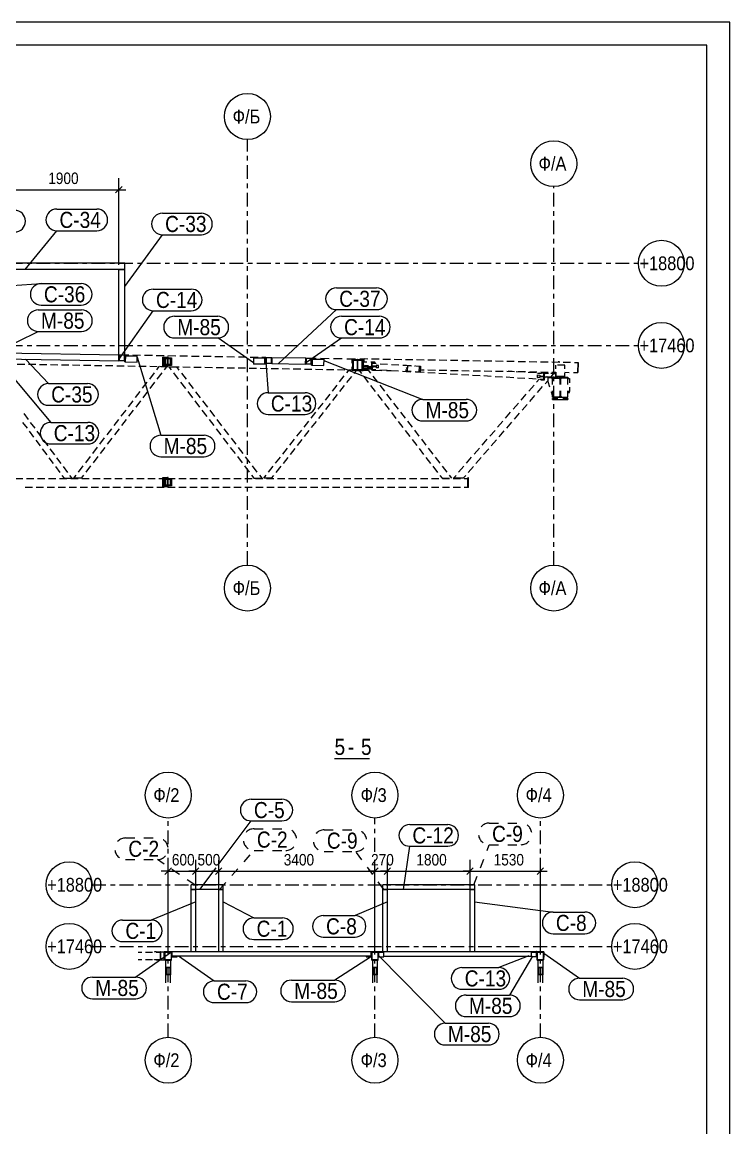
# Model space of a CAD drawing. Header units: millimetres. Extents: x -50 to 544, y -173 to 247.
# Drawn here: x 390.2 to 544.3, y 6.3 to 246.9 of the extents above; entities that cross this region are included whole.
import ezdxf

# ---------------------------------------------------------------- set-up
doc = ezdxf.new("R2010")
doc.units = ezdxf.units.MM
for name, pattern in [('XKITLINE00', [0]), ('XKITLINE02', [4, 2, -2]), ('XKITLINE03', [6, 3, -1, 1, -1])]:
    doc.linetypes.add(name, pattern=pattern)
for name, color, linetype, lineweight in [('DrawingSheet', 5, 'Continuous', 0), ('OtherObjectType', 1, 'Continuous', 0), ('Part', 2, 'Continuous', 0), ('PartMark', 3, 'Continuous', 0), ('S-GRID', 1, 'Continuous', 0), ('Z-DIMENSIONS', 1, 'Continuous', 0)]:
    doc.layers.add(name, color=color, linetype=linetype, lineweight=lineweight)
doc.styles.add('GOST type A', font='ARIAL.TTF')

msp = doc.modelspace()

# ---------------------------------------------------------------- linework, layer by layer
at = {"layer": 'DrawingSheet', "linetype": 'XKITLINE00', "lineweight": 0}
for p, q in [((544.26, 246.85), (-49.74, 246.85)), ((544.26, -173.15), (544.26, 246.85)), ((539.26, 241.85), (-29.74, 241.85)), ((539.26, -168.15), (539.26, 241.85))]:
    msp.add_line(p, q, dxfattribs=at)
at = {"layer": 'OtherObjectType', "linetype": 'XKITLINE00', "lineweight": 0}
msp.add_line((458.23, 86.69), (465.81, 86.69), dxfattribs=at)
at = {"layer": 'Part', "linetype": 'XKITLINE00', "lineweight": 0}
for p, q in [((412.61, 194.39), (384.61, 194.39)), ((412.61, 193.06), (384.61, 193.06)), ((411.28, 174.5), (411.28, 193.06)), ((411.28, 193.06), (412.61, 193.06)), ((412.61, 193.06), (412.61, 194.39)), ((412.61, 193.06), (412.61, 194.39)), ((412.61, 174.47), (412.61, 193.06)), ((385.92, 173.6), (411.26, 173.16)), ((385.95, 174.94), (411.28, 174.5)), ((411.26, 173.16), (411.28, 174.5)), ((411.28, 174.5), (412.61, 174.47)), ((411.37, 174.4), (411.35, 173.25)), ((411.35, 173.25), (412.5, 173.23)), ((412.52, 174.38), (411.37, 174.4)), ((412.5, 173.23), (412.52, 174.38)), ((412.61, 174.47), (412.59, 173.14)), ((412.61, 174.47), (413.46, 174.46)), ((412.61, 174.27), (415.27, 174.23)), ((412.77, 172.94), (412.8, 174.27)), ((414.32, 174.44), (416.02, 174.41)), ((415.25, 172.89), (415.27, 174.23)), ((416.87, 174.4), (418.58, 174.37)), ((419.43, 174.35), (421.13, 174.32)), ((420.83, 171.99), (420.83, 173.99)), ((420.83, 173.99), (421.89, 173.99)), ((421.15, 172.19), (421.15, 173.79)), ((421.15, 173.79), (421.89, 173.79)), ((421.28, 173.66), (422.61, 173.66)), ((421.28, 172.33), (421.28, 173.66)), ((421.37, 173.57), (421.37, 172.42)), ((422.52, 173.57), (421.37, 173.57)), ((421.68, 173.66), (421.68, 173.71)), ((421.68, 173.71), (422.21, 173.71)), ((421.8, 173.79), (421.8, 173.99)), ((422, 173.99), (421.89, 173.99)), ((421.89, 173.71), (421.89, 173.99)), ((421.89, 172.42), (421.89, 173.57)), ((421.98, 174.31), (423.69, 174.28)), ((422, 173.71), (422, 173.99)), ((422, 173.79), (422.75, 173.79)), ((422, 172.42), (422, 173.57)), ((422.28, 173.57), (422.19, 173.66)), ((422.21, 173.66), (422.21, 173.71)), ((422.52, 172.42), (422.52, 173.57)), ((422.61, 173.24), (422.52, 173.33)), ((422.61, 173.66), (422.61, 172.33)), ((422.75, 173.79), (422.75, 172.19)), ((424.54, 174.26), (426.24, 174.24)), ((427.09, 174.22), (428.8, 174.19)), ((429.65, 174.18), (431.35, 174.15)), ((432.21, 174.13), (433.91, 174.1)), ((434.76, 174.09), (436.46, 174.06)), ((437.32, 174.04), (439.02, 174.01)), ((439.87, 174), (441.58, 173.97)), ((440.61, 173.78), (440.59, 172.45)), ((443.28, 173.74), (440.61, 173.78)), ((442.43, 173.95), (443.28, 173.94)), ((443.07, 172.41), (443.09, 173.74)), ((443.26, 172.61), (443.28, 173.94)), ((443.28, 173.94), (444.61, 173.92)), ((443.37, 173.84), (443.35, 172.7)), ((444.52, 173.82), (443.37, 173.84)), ((444.5, 172.68), (444.52, 173.82)), ((444.61, 173.92), (444.59, 172.58)), ((444.61, 173.92), (451.95, 173.79)), ((451.92, 172.45), (451.95, 173.79)), ((451.95, 173.79), (453.28, 173.76)), ((452.04, 173.69), (452.02, 172.55)), ((453.18, 173.67), (452.04, 173.69)), ((453.16, 172.53), (453.18, 173.67)), ((453.28, 173.76), (453.26, 172.43)), ((453.28, 173.76), (454.23, 173.75)), ((453.28, 173.56), (455.94, 173.52)), ((453.44, 172.23), (453.46, 173.56)), ((455.18, 173.73), (457.07, 173.7)), ((455.92, 172.18), (455.94, 173.52)), ((458.02, 173.68), (459.92, 173.65)), ((460.87, 173.63), (462.77, 173.6)), ((462.08, 172.66), (462.08, 173.46)), ((462.08, 173.46), (463.23, 173.46)), ((462.21, 173.33), (464.35, 173.33)), ((462.21, 171.19), (462.21, 173.33)), ((462.31, 173.23), (462.31, 171.29)), ((464.25, 173.23), (462.31, 173.23)), ((463.55, 173.38), (463.01, 173.38)), ((463.01, 173.38), (463.01, 173.33)), ((463.28, 173.23), (463.19, 173.33)), ((463.33, 173.46), (463.23, 173.46)), ((463.23, 173.38), (463.23, 173.46)), ((463.23, 171.29), (463.23, 173.23)), ((463.33, 173.46), (464.48, 173.46)), ((463.33, 173.38), (463.33, 173.46)), ((463.33, 171.29), (463.33, 173.23)), ((463.55, 173.33), (463.55, 173.38)), ((463.72, 173.58), (464.67, 173.57)), ((464.25, 171.29), (464.25, 173.23)), ((464.35, 173.33), (464.35, 171.19)), ((464.48, 172.92), (464.48, 173.46)), ((464.6, 172.92), (464.61, 173.51)), ((464.61, 173.51), (464.66, 173.51)), ((464.65, 172.92), (464.67, 173.57)), ((465.48, 173.55), (464.67, 173.57)), ((467.93, 173.51), (466.3, 173.54)), ((470.39, 173.47), (468.75, 173.49)), ((472.84, 173.42), (471.2, 173.45)), ((475.29, 173.38), (473.65, 173.41)), ((477.74, 173.34), (476.1, 173.37)), ((480.19, 173.3), (478.56, 173.32)), ((482.64, 173.25), (481.01, 173.28)), ((485.09, 173.21), (483.46, 173.24)), ((487.54, 173.17), (485.91, 173.2)), ((389.2, 172.48), (390.8, 172.45)), ((391.6, 172.44), (393.2, 172.41)), ((394, 172.4), (395.6, 172.37)), ((396.41, 172.35), (398.01, 172.33)), ((398.81, 172.31), (400.41, 172.29)), ((401.21, 172.27), (402.81, 172.24)), ((403.61, 172.23), (405.22, 172.2)), ((406.02, 172.19), (407.62, 172.16)), ((408.42, 172.15), (410.02, 172.12)), ((410.82, 172.1), (412.42, 172.08)), ((412.59, 173.14), (411.26, 173.16)), ((412.59, 172.94), (412.59, 173.14)), ((412.59, 172.94), (415.25, 172.89)), ((413.22, 172.06), (414.83, 172.03)), ((415.63, 172.02), (417.23, 171.99)), ((418.03, 171.98), (419.63, 171.95)), ((419.55, 171.24), (420.07, 171.91)), ((421.73, 171.88), (420.14, 171.91)), ((420.43, 171.94), (422.03, 171.91)), ((421.89, 171.99), (420.83, 171.99)), ((421.89, 172.19), (421.15, 172.19)), ((421.21, 171.21), (421.73, 171.88)), ((421.28, 172.33), (421.28, 172.33)), ((421.28, 172.33), (421.28, 172.33)), ((422.61, 172.33), (421.28, 172.33)), ((421.37, 172.42), (422.52, 172.42)), ((421.68, 172.27), (421.68, 172.33)), ((421.68, 172.27), (422.21, 172.27)), ((421.8, 171.99), (421.8, 172.19)), ((421.89, 171.99), (421.89, 172.27)), ((421.89, 171.99), (422, 171.99)), ((422, 171.99), (422, 172.27)), ((422.75, 172.19), (422, 172.19)), ((422.17, 171.87), (423.87, 171.84)), ((422.17, 171.87), (422.68, 171.2)), ((422.21, 172.27), (422.21, 172.33)), ((422.84, 171.89), (424.44, 171.87)), ((423.87, 171.84), (424.38, 171.17)), ((425.24, 171.85), (426.84, 171.82)), ((427.64, 171.81), (429.24, 171.78)), ((430.04, 171.77), (431.65, 171.74)), ((432.45, 171.73), (434.05, 171.7)), ((434.85, 171.68), (436.45, 171.66)), ((437.25, 171.64), (438.85, 171.62)), ((439.65, 171.6), (441.26, 171.57)), ((443.25, 172.41), (440.59, 172.45)), ((442.06, 171.56), (443.66, 171.53)), ((443.26, 172.61), (443.25, 172.41)), ((444.59, 172.58), (443.26, 172.61)), ((443.35, 172.7), (444.5, 172.68)), ((444.46, 171.52), (446.06, 171.49)), ((444.59, 172.58), (451.92, 172.45)), ((446.86, 171.48), (448.46, 171.45)), ((449.26, 171.43), (450.87, 171.41)), ((451.67, 171.39), (453.27, 171.36)), ((453.26, 172.43), (451.92, 172.45)), ((452.02, 172.55), (453.16, 172.53)), ((453.25, 172.23), (453.26, 172.43)), ((453.25, 172.23), (455.92, 172.18)), ((454.07, 171.35), (455.67, 171.32)), ((456.47, 171.31), (458.07, 171.28)), ((458.88, 171.27), (460.48, 171.24)), ((460.87, 170.53), (461.38, 171.19)), ((461.28, 171.22), (462.08, 171.21)), ((461.38, 171.19), (462.08, 171.17)), ((462.08, 171.06), (462.08, 171.86)), ((463.23, 171.06), (462.08, 171.06)), ((462.31, 171.96), (462.21, 172.06)), ((464.35, 171.19), (462.21, 171.19)), ((462.31, 171.29), (464.25, 171.29)), ((462.47, 170.41), (462.98, 171.06)), ((463.07, 171.19), (462.98, 171.29)), ((463.01, 171.14), (463.01, 171.19)), ((463.55, 171.14), (463.01, 171.14)), ((463.23, 171.06), (463.23, 171.14)), ((463.23, 171.06), (463.33, 171.06)), ((463.33, 171.06), (463.33, 171.14)), ((463.33, 171.06), (464.48, 171.06)), ((463.55, 171.19), (463.55, 171.14)), ((463.57, 171.06), (464.07, 170.41)), ((464.35, 172.17), (464.25, 172.26)), ((464.35, 172.92), (465.23, 172.92)), ((464.35, 171.94), (464.35, 172.04)), ((464.35, 172.04), (465.95, 171.95)), ((466.3, 171.82), (464.35, 171.94)), ((466.28, 171.58), (464.35, 171.58)), ((464.48, 171.06), (464.48, 171.58)), ((464.48, 171.17), (465.49, 171.15)), ((464.48, 171.13), (465.55, 171.11)), ((464.51, 172.04), (464.51, 172.92)), ((464.51, 171.58), (464.51, 171.93)), ((464.58, 171.49), (464.58, 171.58)), ((464.58, 171.49), (464.63, 171.49)), ((464.63, 171.43), (464.63, 171.58)), ((464.63, 171.43), (466.22, 171.4)), ((465.6, 172.08), (464.75, 172.13)), ((464.75, 172.02), (464.75, 172.13)), ((465.55, 171.11), (466.05, 170.46)), ((465.83, 171.85), (465.83, 171.96)), ((467.3, 171.87), (465.95, 171.95)), ((466.12, 172.92), (467.01, 172.92)), ((466.3, 171.93), (466.26, 171.18)), ((466.26, 171.18), (467.05, 171.14)), ((466.31, 172.03), (466.35, 172.78)), ((466.35, 172.78), (467.14, 172.73)), ((466.36, 171.18), (466.4, 171.92)), ((466.41, 172.03), (466.45, 172.77)), ((466.46, 171.91), (466.42, 171.31)), ((466.42, 171.31), (467.24, 171.26)), ((467.3, 171.98), (466.45, 172.03)), ((466.46, 171.91), (467.3, 171.86)), ((466.5, 172.64), (467.32, 172.59)), ((466.5, 171.13), (468.51, 171.1)), ((467.31, 171.99), (466.56, 172.03)), ((467.01, 172.74), (467.01, 172.92)), ((467.05, 171.14), (467.05, 171.27)), ((467.09, 171.87), (467.09, 171.88)), ((467.1, 171.99), (467.1, 172)), ((467.13, 172.6), (467.14, 172.73)), ((467.15, 171.88), (467.15, 171.98)), ((467.16, 171.86), (467.16, 171.88)), ((467.32, 172.19), (467.29, 171.66)), ((467.79, 171.63), (467.29, 171.66)), ((467.82, 172.16), (467.32, 172.19)), ((467.77, 171.63), (467.8, 172.16)), ((467.79, 171.63), (467.82, 172.16)), ((468.06, 171.21), (469.71, 171.11)), ((468.14, 172.54), (469.78, 172.44)), ((469.52, 171.08), (470.53, 171.06)), ((470.53, 171.06), (472.17, 170.97)), ((470.61, 172.39), (472.25, 172.3)), ((472.99, 170.92), (473.81, 170.87)), ((473.07, 172.25), (473.89, 172.2)), ((473.81, 170.87), (473.84, 171.31)), ((473.81, 170.87), (474.84, 170.81)), ((474.06, 171.47), (473.86, 171.7)), ((473.88, 172.1), (473.89, 172.2)), ((473.89, 172.2), (474.92, 172.14)), ((474.1, 172.09), (474.03, 170.95)), ((474.03, 170.95), (474.91, 170.9)), ((474.98, 172.04), (474.1, 172.09)), ((474.65, 170.82), (474.56, 170.92)), ((475.72, 172), (475.63, 172.1)), ((475.8, 170.84), (476.68, 170.79)), ((476.75, 171.94), (475.87, 171.99)), ((475.94, 172.08), (476.97, 172.02)), ((476.68, 170.79), (476.75, 171.94)), ((476.89, 170.69), (476.69, 170.91)), ((476.97, 172.02), (476.89, 170.69)), ((476.92, 171.22), (477.74, 171.2)), ((478.56, 171.19), (480.19, 171.16)), ((481.01, 171.15), (482.65, 171.12)), ((483.46, 171.1), (485.1, 171.08)), ((485.92, 171.06), (487.55, 171.03)), ((489.99, 173.12), (488.36, 173.15)), ((488.37, 171.02), (490, 170.99)), ((492.45, 173.08), (490.81, 173.11)), ((490.82, 170.98), (492.46, 170.95)), ((494.9, 173.04), (493.26, 173.07)), ((493.28, 170.93), (494.91, 170.9)), ((497.35, 173), (495.71, 173.02)), ((495.73, 170.89), (497.36, 170.86)), ((496.89, 170.83), (496.03, 170.89)), ((499.8, 172.95), (498.17, 172.98)), ((498.18, 170.85), (499.82, 170.82)), ((502.25, 172.91), (500.62, 172.94)), ((500.64, 170.81), (502.27, 170.78)), ((504.7, 172.87), (503.07, 172.9)), ((507.15, 172.83), (505.52, 172.85)), ((506.36, 171.42), (506.36, 172.26)), ((508.36, 172.26), (506.77, 172.26)), ((507.15, 172.92), (506.93, 172.92)), ((506.93, 172.92), (506.93, 172.83)), ((507.15, 172.83), (507.15, 172.92)), ((509.6, 172.78), (507.97, 172.81)), ((508.36, 171.42), (508.36, 172.26)), ((511.24, 172.75), (510.42, 172.77)), ((511.2, 170.62), (511.24, 172.75)), ((511.29, 172.7), (511.24, 172.7)), ((511.26, 170.67), (511.29, 172.7)), ((416.46, 167.19), (417.49, 168.54)), ((418.01, 169.21), (419.04, 170.56)), ((418.12, 167.16), (419.15, 168.51)), ((419.66, 169.18), (420.7, 170.53)), ((423.2, 170.53), (424.23, 169.18)), ((424.74, 168.5), (425.77, 167.16)), ((424.9, 170.5), (425.92, 169.15)), ((426.44, 168.48), (427.47, 167.13)), ((459.32, 168.57), (460.35, 169.88)), ((460.93, 168.46), (461.96, 169.76)), ((464.57, 169.76), (465.58, 168.46)), ((466.55, 169.81), (467.56, 168.5)), ((475.86, 170.75), (476.89, 170.69)), ((477.7, 170.64), (476.89, 170.69)), ((480.14, 170.49), (478.52, 170.59)), ((482.58, 170.35), (480.96, 170.44)), ((485.02, 170.2), (483.4, 170.3)), ((487.46, 170.06), (485.84, 170.15)), ((489.9, 169.91), (488.28, 170.01)), ((492.34, 169.77), (490.72, 169.87)), ((494.78, 169.62), (493.16, 169.72)), ((497.22, 169.48), (495.6, 169.58)), ((499.49, 170.68), (497.76, 170.78)), ((499.66, 169.33), (498.04, 169.43)), ((502.08, 170.53), (500.35, 170.63)), ((502.1, 169.19), (500.48, 169.29)), ((502.2, 168.5), (502.77, 169.15)), ((502.4, 170.11), (502.36, 169.57)), ((502.36, 169.57), (502.38, 169.57)), ((502.38, 169.57), (502.42, 170.11)), ((502.88, 169.54), (502.38, 169.57)), ((502.39, 170.51), (503.28, 170.49)), ((502.4, 170.11), (502.42, 170.11)), ((502.42, 170.11), (502.91, 170.08)), ((502.91, 170.08), (502.88, 169.54)), ((502.89, 169.76), (503.02, 169.75)), ((502.89, 169.74), (503.76, 169.69)), ((502.9, 169.88), (503.77, 169.82)), ((502.9, 169.86), (503.02, 169.86)), ((503.73, 169.09), (502.92, 169.14)), ((503.81, 170.42), (502.94, 170.47)), ((503.02, 169.75), (503.02, 169.86)), ((503.02, 169.86), (503.85, 169.81)), ((503.02, 169.75), (504.26, 169.68)), ((503.09, 170.76), (504.72, 170.73)), ((503.19, 168.99), (503.2, 169.12)), ((503.77, 168.96), (503.19, 168.99)), ((503.23, 169.72), (503.23, 169.74)), ((503.24, 169.84), (503.24, 169.86)), ((503.86, 170.55), (503.28, 170.59)), ((503.28, 170.46), (503.28, 170.59)), ((503.76, 169.69), (503.73, 169.09)), ((503.77, 169.82), (503.81, 170.42)), ((503.77, 168.96), (503.81, 169.7)), ((503.87, 168.95), (503.77, 168.96)), ((503.82, 169.81), (503.86, 170.55)), ((503.96, 170.55), (503.86, 170.55)), ((503.91, 169.7), (503.87, 168.95)), ((504.74, 169.54), (503.91, 169.59)), ((503.92, 169.8), (503.96, 170.55)), ((503.96, 170.48), (504.76, 170.47)), ((504.52, 170.43), (503.96, 170.44)), ((504.07, 168.2), (504.63, 168.85)), ((504.74, 169.65), (504.26, 169.68)), ((504.63, 169.55), (504.63, 168.69)), ((504.63, 169.55), (505.52, 169.48)), ((504.63, 168.69), (504.98, 167.54)), ((504.68, 169.76), (505.5, 169.71)), ((504.74, 169.54), (504.74, 169.65)), ((505.69, 169.59), (504.74, 169.65)), ((505.69, 169.48), (504.74, 169.54)), ((505.2, 169.51), (505.2, 169.51)), ((505.98, 170.41), (505.31, 170.42)), ((505.38, 169.72), (505.98, 170.41)), ((505.52, 169.48), (505.49, 169.38)), ((505.49, 169.38), (505.49, 169.36)), ((505.49, 169.36), (505.5, 169.35)), ((505.5, 169.71), (505.5, 169.6)), ((505.5, 169.35), (505.5, 169.33)), ((505.5, 169.33), (505.51, 169.31)), ((505.51, 169.34), (505.69, 169.32)), ((505.51, 169.32), (505.69, 169.32)), ((505.51, 169.31), (505.52, 169.29)), ((505.52, 169.29), (505.53, 169.28)), ((505.53, 169.28), (505.54, 169.26)), ((505.54, 170.72), (506.36, 170.71)), ((505.54, 169.26), (505.55, 169.25)), ((505.55, 169.25), (505.57, 169.23)), ((505.56, 170.45), (506.36, 170.44)), ((505.57, 169.23), (505.58, 169.22)), ((505.58, 169.22), (505.6, 169.21)), ((505.6, 169.21), (505.62, 169.21)), ((505.62, 169.21), (505.64, 169.2)), ((505.64, 169.2), (505.65, 169.19)), ((505.65, 169.19), (505.67, 169.19)), ((505.67, 169.19), (505.69, 169.19)), ((505.69, 169.59), (506.8, 169.59)), ((505.69, 169.48), (505.69, 169.56)), ((505.69, 168.01), (505.69, 169.39)), ((505.69, 169.39), (507.03, 169.39)), ((505.69, 169.19), (505.69, 169.19)), ((507.3, 169.4), (505.71, 169.4)), ((506.29, 169.59), (506.29, 169.72)), ((506.29, 169.72), (506.36, 169.72)), ((506.29, 169.39), (506.29, 169.4)), ((506.36, 170.71), (506.36, 169.59)), ((506.36, 169.75), (506.36, 170.59)), ((506.36, 169.59), (506.36, 169.75)), ((506.36, 169.59), (506.36, 169.59)), ((506.37, 169.4), (506.55, 169.59)), ((508.14, 169.75), (506.55, 169.75)), ((506.96, 169.59), (508.36, 169.59)), ((507.03, 169.39), (507.21, 169.22)), ((507.3, 168.02), (507.3, 169.4)), ((507.42, 169.4), (507.42, 168.02)), ((507.69, 169.39), (507.51, 169.22)), ((509.03, 169.4), (507.62, 169.4)), ((509.03, 169.39), (507.69, 169.39)), ((507.91, 169.59), (509.03, 169.59)), ((508.36, 170.67), (509.31, 170.65)), ((508.36, 169.75), (508.36, 170.59)), ((508.36, 169.72), (508.43, 169.72)), ((508.43, 169.59), (508.43, 169.72)), ((508.43, 169.39), (508.43, 169.4)), ((508.61, 169.4), (508.8, 169.59)), ((509.03, 169.59), (509.03, 169.4)), ((509.03, 168.01), (509.03, 169.39)), ((509.03, 169.32), (509.36, 169.32)), ((509.36, 169.32), (509.36, 168.39)), ((510.25, 170.64), (511.2, 170.62)), ((511.2, 170.67), (511.26, 170.67)), ((414.91, 165.16), (415.94, 166.51)), ((416.57, 165.14), (417.6, 166.49)), ((426.29, 166.48), (427.32, 165.13)), ((427.98, 166.46), (429.01, 165.11)), ((457.78, 166.6), (458.81, 167.91)), ((459.39, 166.5), (460.42, 167.8)), ((466.08, 167.8), (467.08, 166.5)), ((468.06, 167.85), (469.07, 166.54)), ((500.51, 166.54), (501.64, 167.84)), ((502.39, 166.27), (503.51, 167.56)), ((505.34, 166.4), (505.69, 165.26)), ((505.36, 166.33), (505.36, 166.26)), ((505.36, 166.26), (505.38, 166.26)), ((505.69, 165.26), (505.69, 166.64)), ((507.3, 168.09), (507.42, 168.21)), ((507.3, 165.24), (507.3, 166.63)), ((507.42, 166.63), (507.42, 165.24)), ((509.03, 165.26), (509.03, 166.64)), ((509.36, 166.52), (509.03, 166.52)), ((509.03, 166.26), (509.36, 166.26)), ((509.36, 167.46), (509.36, 166.52)), ((509.36, 166.26), (509.36, 166.52)), ((413.36, 163.14), (414.39, 164.49)), ((415.03, 163.12), (416.06, 164.47)), ((427.83, 164.46), (428.86, 163.11)), ((429.52, 164.44), (430.55, 163.09)), ((454.68, 162.67), (455.72, 163.98)), ((456.23, 164.64), (457.26, 165.95)), ((456.32, 162.59), (457.34, 163.9)), ((457.86, 164.55), (458.88, 165.85)), ((467.58, 165.85), (468.59, 164.55)), ((469.09, 163.9), (470.09, 162.59)), ((469.57, 165.89), (470.58, 164.59)), ((471.08, 163.93), (472.09, 162.63)), ((497.11, 162.62), (498.24, 163.93)), ((498.81, 164.58), (499.94, 165.89)), ((499.05, 162.41), (500.16, 163.7)), ((500.72, 164.34), (501.84, 165.63)), ((507.03, 165.26), (505.69, 165.26)), ((505.69, 165.06), (506.8, 165.06)), ((505.69, 164.79), (505.69, 164.98)), ((505.69, 164.98), (506.29, 164.98)), ((505.69, 164.79), (506.29, 164.79)), ((506.09, 165.24), (507.3, 165.24)), ((506.29, 165.24), (506.29, 165.26)), ((506.29, 165.06), (506.29, 164.79)), ((506.29, 164.79), (508.43, 164.79)), ((506.51, 165.06), (506.7, 165.24)), ((507.3, 165.52), (507.03, 165.26)), ((507.3, 165.85), (507.42, 165.97)), ((507.42, 165.52), (507.69, 165.26)), ((507.42, 165.24), (509.01, 165.24)), ((507.69, 165.26), (509.03, 165.26)), ((507.91, 165.06), (509.03, 165.06)), ((508.43, 165.24), (508.43, 165.26)), ((508.43, 164.79), (508.43, 165.06)), ((508.43, 164.98), (509.03, 164.98)), ((508.43, 164.79), (509.03, 164.79)), ((508.75, 165.06), (508.94, 165.24)), ((509.03, 164.98), (509.03, 164.79)), ((390.6, 161.69), (391.55, 160.41)), ((411.81, 161.11), (412.85, 162.46)), ((413.48, 161.1), (414.51, 162.44)), ((429.38, 162.44), (430.41, 161.09)), ((431.07, 162.42), (432.1, 161.07)), ((453.14, 160.71), (454.17, 162.02)), ((454.78, 160.64), (455.81, 161.94)), ((470.6, 161.94), (471.6, 160.64)), ((472.59, 161.97), (473.6, 160.67)), ((495.41, 160.67), (496.55, 161.97)), ((497.37, 160.48), (498.49, 161.77)), ((390.36, 159.78), (391.31, 158.5)), ((392.03, 159.77), (392.98, 158.49)), ((410.27, 159.09), (411.3, 160.44)), ((411.93, 159.07), (412.97, 160.42)), ((430.92, 160.42), (431.95, 159.07)), ((432.61, 160.4), (433.64, 159.05)), ((451.59, 158.74), (452.62, 160.05)), ((453.24, 158.69), (454.27, 159.99)), ((472.1, 159.99), (473.1, 158.69)), ((474.1, 160.02), (475.1, 158.71)), ((493.72, 158.71), (494.85, 160.01)), ((495.7, 158.55), (496.82, 159.84)), ((391.78, 157.86), (392.74, 156.58)), ((393.45, 157.85), (394.4, 156.57)), ((407.17, 155.04), (408.2, 156.39)), ((408.72, 157.06), (409.75, 158.41)), ((408.84, 155.03), (409.87, 156.38)), ((410.39, 157.05), (411.42, 158.4)), ((432.46, 158.4), (433.49, 157.05)), ((434.01, 156.37), (435.04, 155.03)), ((434.15, 158.38), (435.18, 157.04)), ((435.7, 156.36), (436.72, 155.02)), ((450.05, 156.78), (451.08, 158.09)), ((451.7, 156.73), (452.73, 158.03)), ((473.61, 158.03), (474.61, 156.73)), ((475.61, 158.06), (476.61, 156.75)), ((492.02, 156.75), (493.15, 158.05)), ((494.03, 156.62), (495.14, 157.91)), ((393.21, 155.94), (394.16, 154.66)), ((394.64, 154.02), (395.59, 152.74)), ((394.88, 155.93), (395.83, 154.65)), ((396.31, 154.01), (397.26, 152.73)), ((405.62, 153.01), (406.65, 154.36)), ((407.3, 153.01), (408.33, 154.35)), ((435.55, 154.35), (436.58, 153)), ((437.24, 154.34), (438.27, 153)), ((446.95, 152.85), (447.98, 154.16)), ((448.5, 154.82), (449.53, 156.13)), ((448.63, 152.82), (449.65, 154.13)), ((450.17, 154.78), (451.19, 156.08)), ((475.11, 156.08), (476.12, 154.78)), ((476.62, 154.13), (477.62, 152.82)), ((477.12, 156.1), (478.12, 154.79)), ((478.63, 154.14), (479.63, 152.83)), ((488.63, 152.83), (489.76, 154.14)), ((490.32, 154.79), (491.45, 156.1)), ((490.68, 152.76), (491.8, 154.05)), ((492.35, 154.69), (493.47, 155.98)), ((396.07, 152.1), (397.02, 150.82)), ((397.73, 152.09), (398.68, 150.81)), ((404.08, 150.99), (405.11, 152.34)), ((405.75, 150.98), (406.78, 152.33)), ((437.1, 152.33), (438.13, 150.98)), ((438.78, 152.32), (439.81, 150.98)), ((445.41, 150.89), (446.44, 152.2)), ((447.09, 150.87), (448.12, 152.17)), ((478.12, 152.17), (479.13, 150.87)), ((480.14, 152.18), (481.14, 150.88)), ((486.93, 150.88), (488.06, 152.18)), ((489.01, 150.83), (490.12, 152.12)), ((397.49, 150.17), (398.45, 148.89)), ((399.16, 150.17), (400.11, 148.89)), ((402.53, 148.96), (403.56, 150.31)), ((404.2, 148.96), (405.23, 150.31)), ((438.64, 150.31), (439.67, 148.96)), ((440.32, 150.3), (441.35, 148.96)), ((443.86, 148.92), (444.89, 150.23)), ((445.55, 148.91), (446.58, 150.22)), ((479.63, 150.22), (480.63, 148.91)), ((481.64, 150.22), (482.65, 148.92)), ((485.23, 148.92), (486.36, 150.22)), ((487.33, 148.9), (488.45, 150.19)), ((388.79, 147.59), (390.4, 147.59)), ((391.2, 147.59), (392.8, 147.59)), ((393.6, 147.59), (395.2, 147.59)), ((396, 147.59), (397.6, 147.59)), ((398.4, 147.59), (400, 147.59)), ((398.92, 148.25), (399.4, 147.61)), ((399.4, 147.61), (400.99, 147.61)), ((400.58, 148.25), (401.06, 147.61)), ((400.81, 147.59), (402.41, 147.59)), ((401.5, 147.61), (402.01, 148.29)), ((403.17, 147.61), (401.5, 147.61)), ((403.17, 147.61), (403.69, 148.29)), ((403.21, 147.59), (404.81, 147.59)), ((405.61, 147.59), (407.21, 147.59)), ((408.01, 147.59), (409.61, 147.59)), ((410.42, 147.59), (412.02, 147.59)), ((412.82, 147.59), (414.42, 147.59)), ((415.22, 147.59), (416.82, 147.59)), ((417.62, 147.59), (419.22, 147.59)), ((420.02, 147.59), (420.83, 147.59)), ((420.83, 145.79), (420.83, 147.79)), ((420.83, 147.79), (421.89, 147.79)), ((421.15, 145.99), (421.15, 147.59)), ((421.15, 147.59), (421.89, 147.59)), ((421.28, 147.46), (422.61, 147.46)), ((421.28, 146.12), (421.28, 147.46)), ((421.37, 147.36), (421.37, 146.22)), ((422.52, 147.36), (421.37, 147.36)), ((421.68, 147.46), (421.68, 147.51)), ((421.68, 147.51), (422.21, 147.51)), ((421.8, 147.59), (421.8, 147.79)), ((422, 147.79), (421.89, 147.79)), ((421.89, 147.51), (421.89, 147.79)), ((421.89, 146.22), (421.89, 147.36)), ((422, 147.51), (422, 147.79)), ((422, 147.59), (422.75, 147.59)), ((422, 146.22), (422, 147.36)), ((422.28, 147.36), (422.19, 147.46)), ((422.21, 147.46), (422.21, 147.51)), ((422.52, 146.22), (422.52, 147.36)), ((422.61, 147.04), (422.52, 147.13)), ((422.61, 147.46), (422.61, 146.12)), ((422.75, 147.59), (423.54, 147.59)), ((422.75, 147.59), (422.75, 145.99)), ((424.34, 147.59), (425.93, 147.59)), ((426.73, 147.59), (428.32, 147.59)), ((429.12, 147.59), (430.71, 147.59)), ((431.51, 147.59), (433.1, 147.59)), ((433.9, 147.59), (435.49, 147.59)), ((436.29, 147.59), (437.88, 147.59)), ((438.68, 147.59), (440.27, 147.59)), ((440.19, 148.29), (440.7, 147.61)), ((440.7, 147.61), (442.29, 147.61)), ((441.06, 147.59), (442.66, 147.59)), ((441.87, 148.29), (442.38, 147.61)), ((442.83, 147.61), (443.35, 148.27)), ((444.53, 147.61), (442.83, 147.61)), ((443.45, 147.59), (445.05, 147.59)), ((444.53, 147.61), (445.04, 148.26)), ((445.84, 147.59), (447.44, 147.59)), ((448.23, 147.59), (449.83, 147.59)), ((450.62, 147.59), (452.22, 147.59)), ((453.01, 147.59), (454.61, 147.59)), ((455.4, 147.59), (456.99, 147.59)), ((457.79, 147.59), (459.38, 147.59)), ((460.18, 147.59), (461.77, 147.59)), ((462.57, 147.59), (464.16, 147.59)), ((464.96, 147.59), (466.55, 147.59)), ((467.35, 147.59), (468.94, 147.59)), ((469.74, 147.59), (471.33, 147.59)), ((472.13, 147.59), (473.72, 147.59)), ((474.52, 147.59), (476.11, 147.59)), ((476.91, 147.59), (478.5, 147.59)), ((479.3, 147.59), (480.89, 147.59)), ((481.13, 148.26), (481.64, 147.61)), ((481.64, 147.61), (483.22, 147.61)), ((481.69, 147.59), (483.28, 147.59)), ((483.15, 148.27), (483.66, 147.61)), ((484.07, 147.59), (485.67, 147.59)), ((484.1, 147.61), (484.67, 148.26)), ((486.22, 147.61), (484.1, 147.61)), ((486.22, 147.61), (486.78, 148.26)), ((486.46, 147.59), (487.26, 147.59)), ((487.37, 147.72), (487.26, 147.72)), ((487.26, 145.59), (487.26, 147.72)), ((487.37, 145.59), (487.37, 147.72)), ((390.91, 145.72), (392.51, 145.72)), ((393.3, 145.72), (394.9, 145.72)), ((395.69, 145.72), (397.28, 145.72)), ((398.08, 145.72), (399.67, 145.72)), ((400.47, 145.72), (402.06, 145.72)), ((402.86, 145.72), (404.45, 145.72)), ((405.25, 145.72), (406.84, 145.72)), ((407.64, 145.72), (409.23, 145.72)), ((410.02, 145.72), (411.62, 145.72)), ((412.41, 145.72), (414.01, 145.72)), ((414.8, 145.72), (416.39, 145.72)), ((417.19, 145.72), (418.78, 145.72)), ((419.58, 145.72), (421.17, 145.72)), ((421.89, 145.79), (420.83, 145.79)), ((421.89, 145.99), (421.15, 145.99)), ((421.28, 146.12), (421.28, 146.12)), ((421.28, 146.12), (421.28, 146.12)), ((422.61, 146.12), (421.28, 146.12)), ((421.37, 146.22), (422.52, 146.22)), ((421.68, 146.07), (421.68, 146.12)), ((421.68, 146.07), (422.21, 146.07)), ((421.8, 145.79), (421.8, 145.99)), ((421.89, 145.79), (421.89, 146.07)), ((421.89, 145.79), (422, 145.79)), ((421.97, 145.72), (423.56, 145.72)), ((422, 145.79), (422, 146.07)), ((422.75, 145.99), (422, 145.99)), ((422.21, 146.07), (422.21, 146.12)), ((424.36, 145.72), (425.95, 145.72)), ((426.75, 145.72), (428.34, 145.72)), ((429.13, 145.72), (430.73, 145.72)), ((431.52, 145.72), (433.12, 145.72)), ((433.91, 145.72), (435.5, 145.72)), ((436.3, 145.72), (437.89, 145.72)), ((438.69, 145.72), (440.28, 145.72)), ((441.08, 145.72), (442.67, 145.72)), ((443.47, 145.72), (445.06, 145.72)), ((445.86, 145.72), (447.45, 145.72)), ((448.24, 145.72), (449.84, 145.72)), ((450.63, 145.72), (452.23, 145.72)), ((453.02, 145.72), (454.61, 145.72)), ((455.41, 145.72), (457, 145.72)), ((457.8, 145.72), (459.39, 145.72)), ((460.19, 145.72), (461.78, 145.72)), ((462.58, 145.72), (464.17, 145.72)), ((464.97, 145.72), (466.56, 145.72)), ((467.35, 145.72), (468.95, 145.72)), ((469.74, 145.72), (471.34, 145.72)), ((472.13, 145.72), (473.72, 145.72)), ((474.52, 145.72), (476.11, 145.72)), ((476.91, 145.72), (478.5, 145.72)), ((479.3, 145.72), (480.89, 145.72)), ((481.69, 145.72), (483.28, 145.72)), ((484.08, 145.72), (485.67, 145.72)), ((486.46, 145.72), (487.26, 145.72)), ((487.37, 145.59), (487.26, 145.59)), ((427.03, 58.19), (427.03, 59.19)), ((434.03, 59.19), (427.03, 59.19)), ((427.03, 58.19), (427.03, 59.19)), ((427.03, 44.65), (427.03, 58.19)), ((427.03, 58.19), (428.03, 58.19)), ((434.03, 58.19), (427.03, 58.19)), ((428.03, 44.65), (428.03, 58.19)), ((433.03, 44.65), (433.03, 58.19)), ((433.03, 58.19), (434.03, 58.19)), ((434.03, 58.19), (434.03, 59.19)), ((434.03, 58.19), (434.03, 59.19)), ((434.03, 44.65), (434.03, 58.19)), ((488.73, 59.19), (468.73, 59.19)), ((468.73, 58.19), (468.73, 59.19)), ((468.73, 58.19), (468.73, 59.19)), ((488.73, 58.19), (468.73, 58.19)), ((468.73, 44.68), (468.73, 58.19)), ((468.73, 58.19), (469.73, 58.19)), ((469.73, 44.68), (469.73, 58.19)), ((487.73, 44.68), (487.73, 58.19)), ((487.73, 58.19), (488.73, 58.19)), ((488.73, 58.19), (488.73, 59.19)), ((488.73, 58.19), (488.73, 59.19)), ((488.73, 44.68), (488.73, 58.19)), ((415.47, 44.53), (416.26, 44.53)), ((417.06, 44.53), (418.65, 44.53)), ((419.45, 44.57), (419.05, 44.57)), ((419.05, 44.57), (419.05, 44.53)), ((419.45, 44.57), (419.45, 44.63)), ((419.45, 44.63), (420.25, 44.63)), ((419.45, 44.53), (419.45, 44.57)), ((419.45, 44.53), (420.25, 44.53)), ((420.33, 44.63), (420.25, 44.63)), ((420.25, 44.63), (420.25, 42.83)), ((420.33, 44.63), (421.13, 44.63)), ((420.33, 44.63), (420.33, 42.83)), ((421.13, 42.83), (421.13, 44.63)), ((421.13, 44.48), (421.33, 44.48)), ((421.33, 44.62), (421.33, 44.74)), ((421.33, 42.82), (421.33, 44.62)), ((422.73, 44.62), (421.33, 44.62)), ((421.33, 44.13), (421.39, 44.19)), ((421.39, 42.88), (421.39, 44.56)), ((421.39, 44.56), (422.67, 44.56)), ((421.76, 44.56), (421.82, 44.62)), ((422.67, 44.56), (422.67, 42.88)), ((422.73, 44.62), (422.73, 44.74)), ((422.73, 42.82), (422.73, 44.62)), ((422.73, 44.55), (422.83, 44.55)), ((422.73, 44.51), (422.83, 44.51)), ((422.73, 43.51), (423.98, 43.51)), ((422.83, 44.64), (422.83, 43.67)), ((422.83, 44.64), (422.87, 44.64)), ((422.83, 44.63), (422.87, 44.63)), ((422.83, 43.67), (422.87, 43.67)), ((422.87, 44.66), (427.03, 44.66)), ((422.87, 43.65), (422.87, 44.66)), ((422.87, 44.65), (466.19, 44.65)), ((466.19, 43.65), (422.87, 43.65)), ((423.98, 43.51), (423.98, 43.65)), ((427.03, 44.65), (428.03, 44.65)), ((428.03, 44.66), (433.03, 44.66)), ((433.03, 44.65), (434.03, 44.65)), ((434.03, 44.66), (466.19, 44.66)), ((465.08, 43.65), (465.08, 43.51)), ((465.08, 43.51), (466.33, 43.51)), ((466.19, 44.66), (466.19, 43.65)), ((466.23, 44.64), (466.19, 44.64)), ((466.19, 44.63), (466.23, 44.63)), ((466.19, 43.67), (466.23, 43.67)), ((466.23, 43.67), (466.23, 44.64)), ((466.23, 44.55), (466.33, 44.55)), ((466.23, 44.51), (466.33, 44.51)), ((466.33, 44.62), (466.33, 44.74)), ((466.33, 42.82), (466.33, 44.62)), ((467.73, 44.62), (466.33, 44.62)), ((466.33, 43.52), (466.39, 43.58)), ((466.39, 42.88), (466.39, 44.56)), ((466.39, 44.56), (467.67, 44.56)), ((467.37, 44.56), (467.43, 44.62)), ((467.67, 44.56), (467.67, 42.88)), ((467.73, 44.62), (467.73, 44.74)), ((467.73, 42.82), (467.73, 44.62)), ((467.73, 44.53), (468.98, 44.53)), ((467.73, 44.49), (467.87, 44.49)), ((467.73, 43.5), (467.87, 43.5)), ((467.83, 44.68), (467.83, 44.53)), ((467.83, 44.68), (467.87, 44.68)), ((467.83, 44.66), (467.87, 44.66)), ((467.87, 44.7), (468.73, 44.7)), ((467.87, 44.53), (467.87, 44.7)), ((467.87, 44.68), (502.19, 44.68)), ((467.87, 44.49), (467.87, 44.53)), ((467.87, 44.53), (468.98, 44.53)), ((467.87, 43.5), (467.87, 44.49)), ((467.87, 43.53), (468.98, 43.53)), ((468.73, 44.68), (469.73, 44.68)), ((468.98, 44.53), (468.98, 44.53)), ((468.98, 43.53), (468.98, 44.53)), ((468.98, 43.68), (501.08, 43.68)), ((469.73, 44.7), (487.73, 44.7)), ((487.73, 44.68), (488.73, 44.68)), ((488.73, 44.7), (502.19, 44.7)), ((501.08, 43.53), (501.08, 44.53)), ((501.08, 44.53), (502.19, 44.53)), ((501.08, 44.53), (502.33, 44.53)), ((502.19, 43.53), (501.08, 43.53)), ((502.19, 44.7), (502.19, 44.53)), ((502.23, 44.68), (502.19, 44.68)), ((502.19, 44.66), (502.23, 44.66)), ((502.19, 43.5), (502.19, 44.53)), ((502.19, 44.5), (502.33, 44.5)), ((502.33, 43.5), (502.19, 43.5)), ((502.23, 44.53), (502.23, 44.68)), ((502.33, 44.62), (502.33, 44.74)), ((502.33, 42.82), (502.33, 44.62)), ((503.73, 44.62), (502.33, 44.62)), ((502.39, 42.88), (502.39, 44.56)), ((502.39, 44.56), (503.67, 44.56)), ((503.67, 44.56), (503.67, 42.88)), ((503.67, 43.92), (503.73, 43.98)), ((503.73, 44.62), (503.73, 44.74)), ((503.73, 42.82), (503.73, 44.62)), ((503.87, 44.5), (503.73, 44.5)), ((503.73, 43.47), (503.73, 44.47)), ((503.73, 44.47), (503.87, 44.47)), ((503.73, 43.47), (503.87, 43.47)), ((503.87, 44.47), (503.87, 44.5)), ((503.87, 43.47), (503.87, 44.47)), ((415.47, 42.93), (416.26, 42.93)), ((417.06, 42.93), (418.65, 42.93)), ((419.05, 42.89), (419.05, 42.93)), ((419.45, 42.89), (419.05, 42.89)), ((419.45, 42.93), (420.25, 42.93)), ((419.45, 42.93), (419.45, 42.89)), ((419.45, 42.83), (419.45, 42.89)), ((419.45, 42.83), (420.25, 42.83)), ((420.33, 42.83), (420.25, 42.83)), ((420.33, 42.83), (421.13, 42.83)), ((421.13, 42.98), (421.33, 42.98)), ((421.33, 42.82), (422.73, 42.82)), ((422.67, 42.88), (421.39, 42.88)), ((421.53, 42.82), (421.53, 42.82)), ((421.53, 42.82), (422.53, 42.82)), ((421.53, 41.27), (421.53, 42.82)), ((421.53, 39.59), (421.53, 41.27)), ((421.53, 41.27), (422.53, 41.27)), ((421.6, 42.82), (421.6, 42.82)), ((421.6, 42.82), (422.46, 42.82)), ((422.46, 41.15), (421.6, 41.15)), ((421.6, 41.15), (421.6, 39.71)), ((422.26, 42.82), (422.32, 42.88)), ((422.46, 42.82), (422.46, 42.82)), ((422.46, 39.71), (422.46, 41.15)), ((422.53, 42.82), (422.53, 41.27)), ((422.53, 41.27), (422.53, 39.59)), ((422.67, 43.23), (422.73, 43.29)), ((466.33, 42.82), (467.73, 42.82)), ((467.67, 42.88), (466.39, 42.88)), ((466.53, 42.82), (466.53, 42.82)), ((466.53, 42.82), (467.53, 42.82)), ((466.53, 41.27), (466.53, 42.82)), ((466.53, 39.59), (466.53, 41.27)), ((466.53, 41.27), (467.53, 41.27)), ((466.6, 42.82), (466.6, 42.82)), ((466.6, 42.82), (467.46, 42.82)), ((467.46, 41.15), (466.6, 41.15)), ((466.6, 41.15), (466.6, 39.71)), ((467.46, 42.82), (467.46, 42.82)), ((467.46, 39.71), (467.46, 41.15)), ((467.53, 42.82), (467.53, 41.27)), ((467.53, 41.27), (467.53, 39.59)), ((502.33, 42.82), (503.73, 42.82)), ((503.67, 42.88), (502.39, 42.88)), ((502.53, 42.82), (502.53, 42.82)), ((502.53, 42.82), (503.53, 42.82)), ((502.53, 41.27), (502.53, 42.82)), ((502.53, 39.59), (502.53, 41.27)), ((502.53, 41.27), (503.53, 41.27)), ((502.57, 42.82), (502.63, 42.88)), ((502.6, 42.82), (502.6, 42.82)), ((502.6, 42.82), (503.46, 42.82)), ((503.46, 41.15), (502.6, 41.15)), ((502.6, 41.15), (502.6, 39.71)), ((503.46, 42.82), (503.46, 42.82)), ((503.46, 39.71), (503.46, 41.15)), ((503.53, 42.82), (503.53, 41.27)), ((503.53, 41.27), (503.53, 39.59)), ((421.53, 37.85), (421.53, 39.59)), ((422.53, 39.59), (421.53, 39.59)), ((421.6, 39.71), (422.46, 39.71)), ((422.1, 39.59), (422.21, 39.71)), ((422.46, 39.95), (422.53, 40.02)), ((422.53, 37.85), (422.53, 39.59)), ((466.53, 37.85), (466.53, 39.59)), ((467.53, 39.59), (466.53, 39.59)), ((466.6, 39.71), (467.46, 39.71)), ((467.1, 39.59), (467.21, 39.71)), ((467.46, 39.95), (467.53, 40.02)), ((467.53, 37.85), (467.53, 39.59)), ((502.53, 37.85), (502.53, 39.59)), ((503.53, 39.59), (502.53, 39.59)), ((502.6, 39.71), (503.46, 39.71)), ((503.1, 39.59), (503.21, 39.71)), ((503.46, 39.95), (503.53, 40.02)), ((503.53, 37.85), (503.53, 39.59))]:
    msp.add_line(p, q, dxfattribs=at)
at = {"layer": 'PartMark', "linetype": 'XKITLINE00', "lineweight": 0}
for p, q in [((397.77, 206.18), (406.5, 206.18)), ((420.76, 205.29), (429.27, 205.29)), ((390.88, 193.06), (397.77, 201.48)), ((397.77, 201.48), (406.5, 201.48)), ((412.61, 189.34), (420.76, 200.59)), ((420.76, 200.59), (429.27, 200.59)), ((385.94, 189.43), (394.39, 189.99)), ((394.39, 189.99), (403.12, 189.99)), ((418.77, 188.77), (427.04, 188.77)), ((458.64, 189.02), (467.37, 189.02)), ((394.39, 185.29), (403.12, 185.29)), ((393.75, 184.26), (403.17, 184.26)), ((411.27, 173.43), (418.77, 184.07)), ((418.77, 184.07), (427.04, 184.07)), ((423.41, 182.85), (432.82, 182.85)), ((446.06, 172.56), (458.64, 184.32)), ((458.64, 184.32), (467.37, 184.32)), ((459.71, 182.85), (467.99, 182.85)), ((381.93, 173.74), (393.75, 179.56)), ((393.75, 179.56), (403.17, 179.56)), ((423.41, 178.15), (432.82, 178.15)), ((440.6, 172.72), (432.82, 178.15)), ((451.93, 172.72), (459.71, 178.15)), ((459.71, 178.15), (467.99, 178.15)), ((384.6, 173.9), (396.52, 159.79)), ((390.99, 173.52), (395.97, 168.21)), ((415.26, 173.96), (420.44, 156.99)), ((455.93, 173.25), (477.43, 164.79)), ((443.27, 172.88), (443.77, 166.23)), ((395.97, 168.21), (404.48, 168.21)), ((443.77, 166.23), (451.82, 166.23)), ((477.43, 164.79), (486.84, 164.79)), ((395.97, 163.51), (404.48, 163.51)), ((443.77, 161.53), (451.82, 161.53)), ((396.52, 159.79), (404.57, 159.79)), ((477.43, 160.09), (486.84, 160.09)), ((420.44, 156.99), (429.85, 156.99)), ((396.52, 155.09), (404.57, 155.09)), ((420.44, 152.29), (429.85, 152.29)), ((440.09, 77.79), (446.77, 77.79)), ((433.14, 63.82), (440.09, 73.09)), ((440.09, 73.09), (446.77, 73.09)), ((474.58, 72.28), (482.86, 72.28)), ((473.23, 58.19), (474.58, 67.58)), ((474.58, 67.58), (482.86, 67.58)), ((428.93, 58.19), (432.45, 62.89)), ((428.02, 55.48), (418.34, 51.52)), ((434.02, 55.48), (440.67, 51.98)), ((469.72, 55.48), (462.7, 52.5)), ((488.72, 55.48), (505.8, 53.25)), ((505.8, 53.25), (512.71, 53.25)), ((412.12, 51.52), (418.34, 51.52)), ((440.67, 51.98), (446.9, 51.98)), ((455.79, 52.5), (462.7, 52.5)), ((505.8, 48.55), (512.71, 48.55)), ((412.12, 46.82), (418.34, 46.82)), ((440.67, 47.28), (446.9, 47.28)), ((455.79, 47.8), (462.7, 47.8)), ((422.75, 44.53), (414.97, 39.1)), ((424.27, 43.7), (432.05, 38.27)), ((466.25, 43.61), (458.27, 38.45)), ((467.91, 43.64), (482.3, 29.06)), ((500.48, 43.74), (494, 41.17)), ((501.29, 43.67), (496.29, 35.21)), ((503.76, 44.3), (511.54, 38.87)), ((485.96, 41.17), (494, 41.17)), ((405.56, 39.1), (414.97, 39.1)), ((511.54, 38.87), (520.95, 38.87)), ((432.05, 38.27), (438.95, 38.27)), ((448.86, 38.45), (458.27, 38.45)), ((485.96, 36.47), (494, 36.47)), ((405.56, 34.4), (414.97, 34.4)), ((448.86, 33.75), (458.27, 33.75)), ((486.88, 35.21), (496.29, 35.21)), ((511.54, 34.17), (520.95, 34.17)), ((432.05, 33.57), (438.95, 33.57)), ((482.3, 29.06), (491.71, 29.06)), ((486.88, 30.51), (496.29, 30.51)), ((482.3, 24.36), (491.71, 24.36))]:
    msp.add_line(p, q, dxfattribs=at)
at = {"layer": 'PartMark', "linetype": 'XKITLINE02', "lineweight": 0}
for p, q in [((491.91, 72.61), (498.81, 72.61)), ((440.73, 71.37), (447.63, 71.37)), ((455.96, 71.14), (462.86, 71.14)), ((412.76, 69.37), (419.67, 69.37)), ((488.52, 59.18), (491.91, 67.91)), ((491.91, 67.91), (498.81, 67.91)), ((433.23, 58.19), (440.73, 66.67)), ((440.73, 66.67), (447.63, 66.67)), ((455.96, 66.44), (462.86, 66.44)), ((468.93, 58.19), (462.86, 66.44)), ((412.76, 64.67), (419.67, 64.67)), ((427.82, 59.18), (419.67, 64.67))]:
    msp.add_line(p, q, dxfattribs=at)
at = {"layer": 'PartMark', "linetype": 'XKITLINE00', "lineweight": 0}
for centre, start, end in [((388.63, 203.55), 270, 90), ((397.77, 203.83), 90, 270), ((406.5, 203.83), 270, 90), ((420.76, 202.94), 90, 270), ((429.27, 202.94), 270, 90), ((394.39, 187.64), 90, 270), ((403.12, 187.64), 270, 90), ((418.77, 186.42), 90, 270), ((427.04, 186.42), 270, 90), ((458.64, 186.67), 90, 270), ((467.37, 186.67), 270, 90), ((393.75, 181.91), 90, 270), ((403.17, 181.91), 270, 90), ((423.41, 180.5), 90, 270), ((432.82, 180.5), 270, 90), ((459.71, 180.5), 90, 270), ((467.99, 180.5), 270, 90), ((395.97, 165.86), 90, 270), ((404.48, 165.86), 270, 90), ((443.77, 163.88), 90, 270), ((451.82, 163.88), 270, 90), ((477.43, 162.44), 90, 270), ((486.84, 162.44), 270, 90), ((396.52, 157.44), 90, 270), ((404.57, 157.44), 270, 90), ((420.44, 154.64), 90, 270), ((429.85, 154.64), 270, 90), ((440.09, 75.44), 90, 270), ((446.77, 75.44), 270, 90), ((474.58, 69.93), 90, 270), ((482.86, 69.93), 270, 90), ((505.8, 50.9), 90, 270), ((512.71, 50.9), 270, 90), ((412.12, 49.17), 90, 270), ((418.34, 49.17), 270, 90), ((440.67, 49.63), 90, 270), ((446.9, 49.63), 270, 90), ((455.79, 50.15), 90, 270), ((462.7, 50.15), 270, 90), ((485.96, 38.82), 90, 270), ((494, 38.82), 270, 90), ((405.56, 36.75), 90, 270), ((414.97, 36.75), 270, 90), ((511.54, 36.52), 90, 270), ((520.95, 36.52), 270, 90), ((432.05, 35.92), 90, 270), ((438.95, 35.92), 270, 90), ((448.86, 36.1), 90, 270), ((458.27, 36.1), 270, 90), ((486.88, 32.86), 90, 270), ((496.29, 32.86), 270, 90), ((482.3, 26.71), 90, 270), ((491.71, 26.71), 270, 90)]:
    msp.add_arc(centre, 2.35, start, end, dxfattribs=at)
at = {"layer": 'PartMark', "linetype": 'XKITLINE02', "lineweight": 0}
for centre, start, end in [((491.91, 70.26), 90, 270), ((498.81, 70.26), 270, 90), ((440.73, 69.02), 90, 270), ((447.63, 69.02), 270, 90), ((455.96, 68.79), 90, 270), ((462.86, 68.79), 270, 90), ((412.76, 67.02), 90, 270), ((419.67, 67.02), 270, 90)]:
    msp.add_arc(centre, 2.35, start, end, dxfattribs=at)
at = {"layer": 'S-GRID', "linetype": 'XKITLINE03', "lineweight": 0}
for p, q in [((439.28, 128.73), (439.28, 221.32)), ((505.95, 128.73), (505.95, 211.06)), ((225.35, 194.39), (524.37, 194.39)), ((225.35, 176.52), (524.37, 176.52)), ((422.03, 26.03), (422.03, 73.7)), ((467.03, 66.39), (467.03, 73.7)), ((503.03, 26.03), (503.03, 73.7)), ((467.03, 26.03), (467.03, 62.89)), ((405.47, 59.19), (518.57, 59.19)), ((405.47, 45.79), (518.57, 45.79))]:
    msp.add_line(p, q, dxfattribs=at)
at = {"layer": 'S-GRID', "linetype": 'XKITLINE00', "lineweight": 0}
for centre in [(439.28, 226.32), (505.95, 216.06), (529.37, 194.39), (529.37, 176.52), (439.28, 123.73), (505.95, 123.73), (422.03, 78.7), (467.03, 78.7), (503.03, 78.7), (400.47, 59.19), (523.57, 59.19), (400.47, 45.79), (523.57, 45.79), (422.03, 21.03), (467.03, 21.03), (503.03, 21.03)]:
    msp.add_circle(centre, 5, dxfattribs=at)
at = {"layer": 'Z-DIMENSIONS', "linetype": 'XKITLINE00', "lineweight": 0}
for p, q in [((411.28, 194.06), (411.28, 212.88)), ((385.95, 210.38), (411.28, 210.38)), ((411.99, 211.09), (410.57, 209.68)), ((411.28, 210.38), (412.78, 210.38)), ((422.73, 62.85), (421.32, 61.44)), ((422.03, 46.79), (422.03, 64.64)), ((428.73, 62.85), (427.32, 61.44)), ((428.73, 62.85), (427.32, 61.44)), ((428.03, 46.79), (428.03, 64.64)), ((428.03, 46.79), (428.03, 62.89)), ((433.73, 62.85), (432.32, 61.44)), ((433.73, 62.85), (432.32, 61.44)), ((433.03, 46.79), (433.03, 64.64)), ((433.03, 46.79), (433.03, 62.89)), ((467.73, 62.85), (466.32, 61.44)), ((467.73, 62.85), (466.32, 61.44)), ((467.03, 46.79), (467.03, 64.64)), ((467.03, 46.79), (467.03, 62.89)), ((470.43, 62.85), (469.02, 61.44)), ((470.43, 62.85), (469.02, 61.44)), ((469.73, 46.79), (469.73, 64.64)), ((469.73, 46.79), (469.73, 62.89)), ((488.43, 62.85), (487.02, 61.44)), ((488.43, 62.85), (487.02, 61.44)), ((487.73, 46.79), (487.73, 64.64)), ((487.73, 46.79), (487.73, 64.64)), ((503.73, 62.85), (502.32, 61.44)), ((503.03, 46.79), (503.03, 64.64)), ((422.03, 62.14), (420.53, 62.14)), ((422.03, 62.14), (428.03, 62.14)), ((428.03, 62.14), (426.53, 62.14)), ((428.03, 62.14), (429.53, 62.14)), ((428.03, 62.14), (433.03, 62.14)), ((433.03, 62.14), (431.53, 62.14)), ((433.03, 62.14), (434.53, 62.14)), ((433.03, 62.14), (467.03, 62.14)), ((467.03, 62.14), (465.53, 62.14)), ((467.03, 62.14), (468.53, 62.14)), ((467.03, 62.14), (469.73, 62.14)), ((469.73, 62.14), (468.23, 62.14)), ((469.73, 62.14), (471.23, 62.14)), ((469.73, 62.14), (487.73, 62.14)), ((487.73, 62.14), (486.23, 62.14)), ((487.73, 62.14), (489.23, 62.14)), ((487.73, 62.14), (503.03, 62.14)), ((503.03, 62.14), (504.53, 62.14))]:
    msp.add_line(p, q, dxfattribs=at)
at = {"layer": 'Z-DIMENSIONS'}
for p in [(411.28, 210.38), (422.03, 62.14), (428.03, 62.14), (428.03, 62.14), (433.03, 62.14), (433.03, 62.14), (467.03, 62.14), (467.03, 62.14), (469.73, 62.14), (469.73, 62.14), (487.73, 62.14), (487.73, 62.14), (503.03, 62.14)]:
    msp.add_point(p, dxfattribs=at)

# ---------------------------------------------------------------- texts
at = {"layer": 'OtherObjectType', "style": 'GOST type A', "width": 0.85}
for s, p in [('5', (458.23, 87.44)), ('5', (463.98, 87.44)), ('-', (461.1, 87.44))]:
    msp.add_text(s, height=3.5, dxfattribs=at).set_placement(p)
at = {"layer": 'PartMark', "style": 'GOST type A', "width": 0.85}
for s, p in [('С-34', (398.37, 202.08)), ('С-33', (421.36, 201.19)), ('С-36', (394.99, 185.89)), ('С-14', (419.37, 184.67)), ('С-37', (459.24, 184.92)), ('М-85', (394.35, 180.16)), ('М-85', (424.01, 178.75)), ('С-14', (460.31, 178.75)), ('С-35', (396.57, 164.11)), ('С-13', (444.37, 162.13)), ('М-85', (478.03, 160.69)), ('С-13', (397.12, 155.69)), ('М-85', (421.04, 152.89)), ('С-5', (440.69, 73.69)), ('С-2', (441.33, 67.27)), ('С-9', (456.56, 67.04)), ('С-12', (475.18, 68.18)), ('С-9', (492.51, 68.51)), ('С-2', (413.36, 65.27)), ('С-1', (412.72, 47.42)), ('С-1', (441.27, 47.88)), ('С-8', (456.39, 48.4)), ('С-8', (506.4, 49.15)), ('М-85', (406.16, 35)), ('С-13', (486.56, 37.07)), ('С-7', (432.65, 34.17)), ('М-85', (449.46, 34.35)), ('М-85', (512.14, 34.77)), ('М-85', (487.48, 31.11)), ('М-85', (482.9, 24.96))]:
    msp.add_text(s, height=3.5, dxfattribs=at).set_placement(p)
at = {"layer": 'S-GRID', "style": 'GOST type A', "width": 0.85}
for s, p in [('Ф/Б', (436.05, 224.82)), ('Ф/А', (502.62, 214.56)), ('+18800', (524.58, 192.89)), ('+17460', (524.58, 175.02)), ('Ф/Б', (436.05, 122.23)), ('Ф/А', (502.62, 122.23)), ('Ф/2', (418.8, 77.2)), ('Ф/3', (463.9, 77.2)), ('Ф/4', (499.8, 77.2)), ('+18800', (395.68, 57.69)), ('+18800', (518.78, 57.69)), ('+17460', (395.68, 44.29)), ('+17460', (518.78, 44.29)), ('Ф/2', (418.8, 19.53)), ('Ф/3', (463.9, 19.53)), ('Ф/4', (499.8, 19.53))]:
    msp.add_text(s, height=3, dxfattribs=at).set_placement(p)
at = {"layer": 'Z-DIMENSIONS', "style": 'GOST type A', "width": 0.85}
for s, p in [('1900', (395.93, 211.63)), ('600', (422.83, 63.39)), ('500', (428.41, 63.39)), ('3400', (447.18, 63.39)), ('270', (466.18, 63.39)), ('1800', (476.04, 63.39)), ('1530', (492.85, 63.39))]:
    msp.add_text(s, height=2.5, dxfattribs=at).set_placement(p)

doc.saveas('drawing.dxf')
